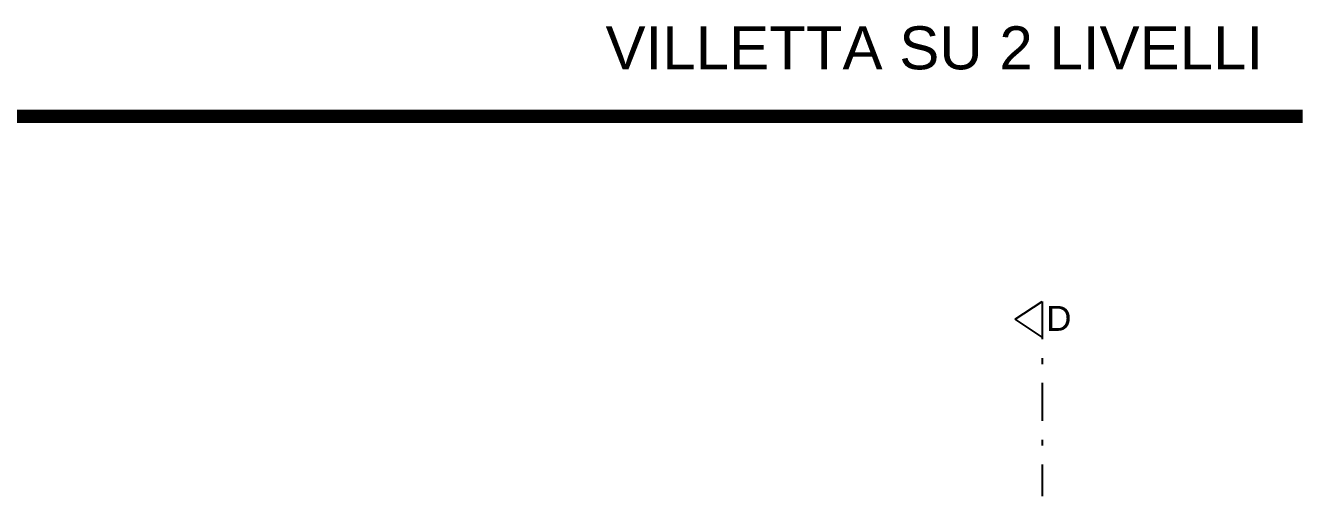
# Model space of a CAD drawing. Header units: millimetres. Extents: x 2491 to 2548.8, y 1338.3 to 1412.1.
# Drawn here: x 2527.25 to 2548.81, y 1403.56 to 1411.46 of the extents above; entities that cross this region are included whole.
import ezdxf

# ---------------------------------------------------------------- set-up
doc = ezdxf.new("R2010")
doc.units = ezdxf.units.MM
doc.linetypes.add('TRATTOPUNTO', pattern=[25.4, 12.7, -6.35, 0, -6.35])
doc.layers.add('LINEA SEZIONE', color=2, linetype='Continuous')
doc.layers.add('www.archweb.it - blocchi dwg', color=2, linetype='Continuous')
doc.styles.get("Standard").update_dxf_attribs({"font": 'arial.ttf'})

msp = doc.modelspace()

# ---------------------------------------------------------------- linework, layer by layer
at = {"layer": 'LINEA SEZIONE'}
for p, q in [((2543.872, 1406.532), (2544.322, 1406.832)), ((2544.322, 1406.832), (2544.322, 1406.232)), ((2544.322, 1406.232), (2543.872, 1406.532))]:
    msp.add_line(p, q, dxfattribs=at)
at = {"layer": 'LINEA SEZIONE', "linetype": 'TRATTOPUNTO', "ltscale": 0.05}
msp.add_line((2544.322, 1406.832), (2544.322, 1403.559), dxfattribs=at)
at = {"layer": 'www.archweb.it - blocchi dwg', "color": 7, "ltscale": 0.02, "const_width": 0.225}
msp.add_lwpolyline([(2491.112, 1409.94), (2548.699, 1409.94)], dxfattribs=at)

# ---------------------------------------------------------------- texts
at = {"layer": 'LINEA SEZIONE'}
msp.add_text('D', height=0.42, dxfattribs=at).set_placement((2544.393, 1406.337))
at = {"layer": 'www.archweb.it - blocchi dwg', "color": 2}
msp.add_text('VILLETTA SU 2 LIVELLI ', height=0.72208, dxfattribs=at).set_placement((2536.992, 1410.729))

doc.saveas('drawing.dxf')
